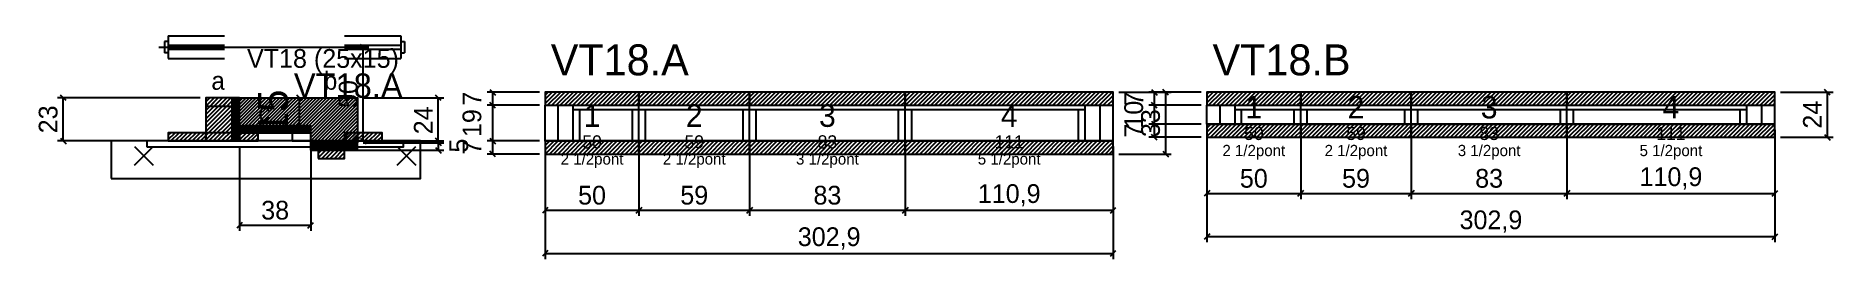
# Model space of a CAD drawing. Extents: x -69 to 890, y -82 to 37.
import ezdxf
from ezdxf.enums import TextEntityAlignment as Align

# ---------------------------------------------------------------- set-up
doc = ezdxf.new("R2010")
doc.units = 0
for name, color, linetype in [('5', 5, 'Continuous'), ('barrote', 126, 'Continuous'), ('CONCRETO', 251, 'Continuous'), ('COTA', 241, 'Continuous'), ('Cota Seção (2x)', 241, 'Continuous'), ('detalhes', 7, 'Continuous'), ('Hachura', 251, 'Continuous'), ('Madeira', 126, 'Continuous'), ('NOMENCLATURA', 7, 'Continuous'), ('Painéis', 200, 'Continuous'), ('presilha', 224, 'Continuous'), ('SARR_2.2x7', 40, 'Continuous'), ('SARR_3.5x7', 81, 'Continuous'), ('SCO-___-LAJ', 224, 'Continuous'), ('TENSOR', 224, 'Continuous'), ('texto', 7, 'Continuous'), ('Texto Seção', 7, 'Continuous')]:
    doc.layers.add(name, color=color, linetype=linetype)
doc.dimstyles.new('PAINEL', dxfattribs={"dimtxt": 10, "dimasz": 3, "dimexe": 3, "dimexo": 3, "dimgap": 3, "dimtad": 1, "dimblk": 'OBLIQUE', "dimblk1": 'OBLIQUE', "dimcen": 2.5, "dimclrd": 4, "dimclre": 4, "dimclrt": 240, "dimazin": 3, "dimtfac": 1, "dimtmove": 0, "dimatfit": 3})
doc.dimstyles.new('SECAO2X', dxfattribs={"dimtxt": 16, "dimasz": 3, "dimexe": 3, "dimexo": 3, "dimgap": 3, "dimtad": 1, "dimblk": 'OBLIQUE', "dimblk1": 'OBLIQUE', "dimcen": 2.5, "dimclrd": 4, "dimclre": 4, "dimclrt": 240, "dimazin": 3, "dimtfac": 1, "dimtmove": 0, "dimatfit": 3})

# ---------------------------------------------------------------- blocks, each defined once
blk = doc.blocks.new('_OBLIQUE')
at = {"color": 0, "linetype": 'BYBLOCK'}
blk.add_line((-0.5, -0.5), (0.5, 0.5), dxfattribs=at)

msp = doc.modelspace()

# ---------------------------------------------------------------- hatches: boundary and pattern name
at = {"layer": 'COTA'}
h = msp.add_hatch(dxfattribs=at)
h.set_pattern_fill('ANSI31', scale=0.4)
h.paths.add_polyline_path([(40, -11), (40, 4), (103, 4), (103, -20), (78, -20), (78, -11)])
h = msp.add_hatch(dxfattribs=at)
h.set_pattern_fill('ANSI31', scale=0.5)
h.paths.add_polyline_path([(203, 0), (253, 0), (253, 7), (203, 7)])
h = msp.add_hatch(dxfattribs=at)
h.set_pattern_fill('ANSI31', scale=0.5)
h.paths.add_polyline_path([(253, 0), (312, 0), (312, 7), (253, 7)])
h = msp.add_hatch(dxfattribs=at)
h.set_pattern_fill('ANSI31', scale=0.5)
h.paths.add_polyline_path([(312, 0), (395, 0), (395, 7), (312, 7)])
h = msp.add_hatch(dxfattribs=at)
h.set_pattern_fill('ANSI31', scale=0.5)
h.paths.add_polyline_path([(395, 0), (505.9, 0), (505.9, 7), (395, 7)])
h = msp.add_hatch(dxfattribs=at)
h.set_pattern_fill('ANSI31', scale=0.5)
h.paths.add_polyline_path([(555.9, 0), (605.9, 0), (605.9, 7), (555.9, 7)])
h = msp.add_hatch(dxfattribs=at)
h.set_pattern_fill('ANSI31', scale=0.5)
h.paths.add_polyline_path([(605.9, 0), (664.9, 0), (664.9, 7), (605.9, 7)])
h = msp.add_hatch(dxfattribs=at)
h.set_pattern_fill('ANSI31', scale=0.5)
h.paths.add_polyline_path([(664.9, 0), (747.9, 0), (747.9, 7), (664.9, 7)])
h = msp.add_hatch(dxfattribs=at)
h.set_pattern_fill('ANSI31', scale=0.5)
h.paths.add_polyline_path([(747.9, 0), (858.8, 0), (858.8, 7), (747.9, 7)])
h = msp.add_hatch(dxfattribs=at)
h.set_pattern_fill('ANSI31', scale=0.5)
h.paths.add_polyline_path([(203, -26), (253, -26), (253, -19), (203, -19)])
h = msp.add_hatch(dxfattribs=at)
h.set_pattern_fill('ANSI31', scale=0.5)
h.paths.add_polyline_path([(253, -26), (312, -26), (312, -19), (253, -19)])
h = msp.add_hatch(dxfattribs=at)
h.set_pattern_fill('ANSI31', scale=0.5)
h.paths.add_polyline_path([(312, -26), (395, -26), (395, -19), (312, -19)])
h = msp.add_hatch(dxfattribs=at)
h.set_pattern_fill('ANSI31', scale=0.5)
h.paths.add_polyline_path([(395, -26), (505.9, -26), (505.9, -19), (395, -19)])
h = msp.add_hatch(dxfattribs=at)
h.set_pattern_fill('ANSI31', scale=0.5)
h.paths.add_polyline_path([(555.9, -17), (605.9, -17), (605.9, -10), (555.9, -10)])
h = msp.add_hatch(dxfattribs=at)
h.set_pattern_fill('ANSI31', scale=0.5)
h.paths.add_polyline_path([(605.9, -17), (664.9, -17), (664.9, -10), (605.9, -10)])
h = msp.add_hatch(dxfattribs=at)
h.set_pattern_fill('ANSI31', scale=0.5)
h.paths.add_polyline_path([(664.9, -17), (747.9, -17), (747.9, -10), (664.9, -10)])
h = msp.add_hatch(dxfattribs=at)
h.set_pattern_fill('ANSI31', scale=0.5)
h.paths.add_polyline_path([(747.9, -17), (858.8, -17), (858.8, -10), (747.9, -10)])
at = {"layer": 'Hachura'}
h = msp.add_hatch(dxfattribs=at)
h.set_pattern_fill('ANSI31', scale=0.5)
h.paths.add_polyline_path([(22, -19), (36, -19), (36, 4), (22, 4)])
h = msp.add_hatch(dxfattribs=at)
h.set_pattern_fill('ANSI31', scale=0.5)
h.paths.add_polyline_path([(22, -0.4), (36, -0.4), (36, 4), (22, 4)])
h = msp.add_hatch(dxfattribs=at)
h.set_pattern_fill('SOLID')
h.paths.add_polyline_path([(36, -19), (40, -19), (40, 4), (36, 4)])
h = msp.add_hatch(dxfattribs=at)
h.set_pattern_fill('ANSI31', scale=0.5)
h.paths.add_polyline_path([(2, -19), (22, -19), (22, -14.6), (2, -14.6)])
h = msp.add_hatch(dxfattribs=at)
h.set_pattern_fill('SOLID')
h.paths.add_polyline_path([(40, -14.6), (78, -14.6), (78, -11), (40, -11)])
h = msp.add_hatch(dxfattribs=at)
h.set_pattern_fill('ANSI31', scale=0.5)
h.paths.add_polyline_path([(40, -19), (50, -19), (50, -14.6), (40, -14.6)])
h = msp.add_hatch(dxfattribs=at)
h.set_pattern_fill('SOLID')
h.paths.add_polyline_path([(78, -19), (82, -19), (82, -24), (78, -24)])
h = msp.add_hatch(dxfattribs=at)
h.set_pattern_fill('ANSI31', scale=0.5)
h.paths.add_polyline_path([(82, -19), (96, -19), (96, -24), (82, -24)])
h = msp.add_hatch(dxfattribs=at)
h.set_pattern_fill('ANSI31', scale=0.5)
h.paths.add_polyline_path([(96, -19), (116, -19), (116, -14.6), (96, -14.6)])
h = msp.add_hatch(dxfattribs=at)
h.set_pattern_fill('SOLID')
h.paths.add_polyline_path([(78, -24), (103, -24), (103, -20), (78, -20)])
h = msp.add_hatch(dxfattribs=at)
h.set_pattern_fill('ANSI31', scale=0.5)
h.paths.add_polyline_path([(82, -28.4), (96, -28.4), (96, -24), (82, -24)])

# ---------------------------------------------------------------- linework, layer by layer
for p, q in [((0, 34), (0, 28)), ((2, 34), (0, 34)), ((2, 37), (32, 37)), ((2, 37), (2, 25)), ((2, 32), (32, 32)), ((2, 30), (32, 30)), ((96, 37), (126, 37)), ((96, 32), (126, 32)), ((96, 30), (126, 30)), ((126, 37), (126, 25)), ((126, 34), (128, 34)), ((128, 34), (128, 28)), ((2, 28), (0, 28)), ((2, 25), (32, 25)), ((96, 25), (126, 25)), ((126, 28), (128, 28))]:
    msp.add_line(p, q)
at = {"layer": 'barrote'}
msp.add_lwpolyline([(-28.5, -39), (136.5, -39), (136.5, -19), (-28.5, -19)], close=True, dxfattribs=at)
at = {"layer": 'CONCRETO'}
msp.add_lwpolyline([(40, -11), (40, 4), (103, 4), (103, -20), (78, -20), (78, -11)], close=True, dxfattribs=at)
at = {"layer": 'Madeira'}
for points in [[(22, -19), (36, -19), (36, 4), (22, 4)], [(22, -0.4), (36, -0.4), (36, 4), (22, 4)], [(2, -19), (22, -19), (22, -14.6), (2, -14.6)], [(22, -19), (36, -19), (36, -14.6), (22, -14.6)], [(40, -19), (50, -19), (50, -14.6), (40, -14.6)], [(68, -19), (78, -19), (78, -14.6), (68, -14.6)], [(82, -19), (96, -19), (96, -24), (82, -24)], [(96, -19), (116, -19), (116, -14.6), (96, -14.6)], [(82, -28.4), (96, -28.4), (96, -24), (82, -24)]]:
    msp.add_lwpolyline(points, close=True, dxfattribs=at)
at = {"layer": 'Painéis'}
for p, q in [((203, 0), (253, 0)), ((203, -19), (203, 0)), ((253, -19), (253, 0)), ((253, -19), (253, 0)), ((253, 0), (312, 0)), ((253, -19), (253, 0)), ((312, -19), (312, 0)), ((312, -19), (312, 0)), ((312, 0), (395, 0)), ((312, -19), (312, 0)), ((395, -19), (395, 0)), ((395, -19), (395, 0)), ((395, 0), (505.9, 0)), ((395, -19), (395, 0)), ((505.9, -19), (505.9, 0)), ((555.9, 0), (605.9, 0)), ((555.9, -10), (555.9, 0)), ((605.9, -10), (605.9, 0)), ((605.9, -10), (605.9, 0)), ((605.9, 0), (664.9, 0)), ((605.9, -10), (605.9, 0)), ((664.9, -10), (664.9, 0)), ((664.9, -10), (664.9, 0)), ((664.9, 0), (747.9, 0)), ((664.9, -10), (664.9, 0)), ((747.9, -10), (747.9, 0)), ((747.9, -10), (747.9, 0)), ((747.9, 0), (858.8, 0)), ((747.9, -10), (747.9, 0)), ((858.8, -10), (858.8, 0)), ((203, -19), (253, -19)), ((253, -19), (312, -19)), ((312, -19), (395, -19)), ((395, -19), (505.9, -19)), ((555.9, -10), (605.9, -10)), ((605.9, -10), (664.9, -10)), ((664.9, -10), (747.9, -10)), ((747.9, -10), (858.8, -10))]:
    msp.add_line(p, q, dxfattribs=at)
for points in [[(36, -19), (40, -19), (40, 4), (36, 4)], [(40, -14.6), (78, -14.6), (78, -11), (40, -11)], [(78, -19), (82, -19), (82, -24), (78, -24)], [(78, -24), (103, -24), (103, -20), (78, -20)]]:
    msp.add_lwpolyline(points, close=True, dxfattribs=at)
at = {"layer": 'presilha'}
for p, q in [((-16, -32), (-6, -22)), ((-16, -22), (-6, -32)), ((124, -32), (134, -22)), ((124, -22), (134, -32))]:
    msp.add_line(p, q, dxfattribs=at)
at = {"layer": 'SARR_2.2x7'}
for p, q in [((210, -19), (210, 0)), ((498.9, -19), (498.9, 0)), ((562.9, -10), (562.9, 0)), ((851.8, -10), (851.8, 0)), ((218, -2.2), (253, -2.2)), ((253, -2.2), (312, -2.2)), ((312, -2.2), (395, -2.2)), ((395, -2.2), (490.9, -2.2)), ((570.9, -2.2), (605.9, -2.2)), ((605.9, -2.2), (664.9, -2.2)), ((664.9, -2.2), (747.9, -2.2)), ((747.9, -2.2), (843.8, -2.2))]:
    msp.add_line(p, q, dxfattribs=at)
at = {"layer": 'SARR_3.5x7'}
for p, q in [((218, -19), (218, 0)), ((253, -19), (253, 0)), ((253, -19), (253, 0)), ((312, -19), (312, 0)), ((312, -19), (312, 0)), ((395, -19), (395, 0)), ((395, -19), (395, 0)), ((490.9, -19), (490.9, 0)), ((570.9, -10), (570.9, 0)), ((605.9, -10), (605.9, 0)), ((605.9, -10), (605.9, 0)), ((664.9, -10), (664.9, 0)), ((664.9, -10), (664.9, 0)), ((747.9, -10), (747.9, 0)), ((747.9, -10), (747.9, 0)), ((843.8, -10), (843.8, 0)), ((221.5, -19), (221.5, -2.2)), ((249.5, -19), (249.5, -2.2)), ((256.5, -19), (256.5, -2.2)), ((308.5, -19), (308.5, -2.2)), ((315.5, -19), (315.5, -2.2)), ((391.5, -19), (391.5, -2.2)), ((398.5, -19), (398.5, -2.2)), ((487.4, -19), (487.4, -2.2)), ((574.4, -10), (574.4, -2.2)), ((602.4, -10), (602.4, -2.2)), ((609.4, -10), (609.4, -2.2)), ((661.4, -10), (661.4, -2.2)), ((668.4, -10), (668.4, -2.2)), ((744.4, -10), (744.4, -2.2)), ((751.4, -10), (751.4, -2.2)), ((840.3, -10), (840.3, -2.2)), ((218, -19), (221.5, -19)), ((249.5, -19), (253, -19)), ((253, -19), (256.5, -19)), ((308.5, -19), (312, -19)), ((312, -19), (315.5, -19)), ((391.5, -19), (395, -19)), ((395, -19), (398.5, -19)), ((487.4, -19), (490.9, -19)), ((570.9, -10), (574.4, -10)), ((602.4, -10), (605.9, -10)), ((605.9, -10), (609.4, -10)), ((661.4, -10), (664.9, -10)), ((664.9, -10), (668.4, -10)), ((744.4, -10), (747.9, -10)), ((747.9, -10), (751.4, -10)), ((840.3, -10), (843.8, -10))]:
    msp.add_line(p, q, dxfattribs=at)
at = {"layer": 'SCO-___-LAJ'}
for points in [[(203, 0), (253, 0), (253, 7), (203, 7)], [(253, 0), (312, 0), (312, 7), (253, 7)], [(312, 0), (395, 0), (395, 7), (312, 7)], [(395, 0), (505.9, 0), (505.9, 7), (395, 7)], [(555.9, 0), (605.9, 0), (605.9, 7), (555.9, 7)], [(605.9, 0), (664.9, 0), (664.9, 7), (605.9, 7)], [(664.9, 0), (747.9, 0), (747.9, 7), (664.9, 7)], [(747.9, 0), (858.8, 0), (858.8, 7), (747.9, 7)], [(-9.5, -22.2), (127.5, -22.2), (127.5, -19), (-9.5, -19)], [(203, -26), (253, -26), (253, -19), (203, -19)], [(253, -26), (312, -26), (312, -19), (253, -19)], [(312, -26), (395, -26), (395, -19), (312, -19)], [(395, -26), (505.9, -26), (505.9, -19), (395, -19)], [(555.9, -17), (605.9, -17), (605.9, -10), (555.9, -10)], [(605.9, -17), (664.9, -17), (664.9, -10), (605.9, -10)], [(664.9, -17), (747.9, -17), (747.9, -10), (664.9, -10)], [(747.9, -17), (858.8, -17), (858.8, -10), (747.9, -10)]]:
    msp.add_lwpolyline(points, close=True, dxfattribs=at)
at = {"layer": 'TENSOR'}
msp.add_line((-3, 31), (101, 31), dxfattribs=at)

# ---------------------------------------------------------------- texts
at = {"layer": '5'}
for s, height, p in [('1', 12, (228, -5.5)), ('2', 12, (282.5, -5.5)), ('3', 12, (353.5, -5.5)), ('4', 12, (450.45, -5.5)), ('1', 12, (580.9, -1)), ('2', 12, (635.4, -1)), ('3', 12, (706.4, -1)), ('4', 12, (803.35, -1)), ('50', 7, (228, -19.5)), ('59', 7, (282.5, -19.5)), ('83', 7, (353.5, -19.5)), ('111', 7, (450.45, -19.5)), ('50', 7, (580.9, -15)), ('59', 7, (635.4, -15)), ('83', 7, (706.4, -15)), ('111', 7, (803.35, -15))]:
    msp.add_text(s, height=height, dxfattribs=at).set_placement(p, align=Align.MIDDLE_CENTER)
at = {"layer": 'detalhes'}
for s, p in [('a', (25, 8.3)), ('b', (85, 8.3)), ('c', (50, -8.5))]:
    msp.add_text(s, height=9.6, dxfattribs=at).set_placement(p)
at = {"layer": 'NOMENCLATURA'}
for s, p in [('VT18.A', (206, 16)), ('VT18.B', (558.9, 16))]:
    msp.add_text(s, height=16.5, dxfattribs=at).set_placement(p)
at = {"layer": 'texto', "char_height": 6, "attachment_point": 5}
for s, insert in [('2 1/2pont', (228, -29.5)), ('2 1/2pont', (282.5, -29.5)), ('3 1/2pont', (353.5, -29.5)), ('5 1/2pont', (450.45, -29.5)), ('2 1/2pont', (580.9, -25)), ('2 1/2pont', (635.4, -25)), ('3 1/2pont', (706.4, -25)), ('5 1/2pont', (803.35, -25))]:
    msp.add_mtext(s, dxfattribs=dict(at, insert=insert))
at = {"layer": 'Texto Seção'}
for s, height, p in [('VT18 (25x15)', 10, (44, 20)), ('VT18.A', 13, (69, 4))]:
    msp.add_text(s, height=height, dxfattribs=at).set_placement(p)

# ---------------------------------------------------------------- dimensions: what is measured, and where the dimension line sits
at = {"layer": 'COTA'}
for base, p1, p2 in [((106, -19), (96, -19), (96, 31)), ((-54, -19), (2, -19), (22, 4)), ((146, -20), (103, -20), (103, 4)), ((175, 0), (203, 0), (203, 7)), ((175, -19), (203, -19), (203, 0)), ((533.9, -26), (505.9, -26), (505.9, 7)), ((527.9, 0), (555.9, 0), (555.9, 7)), ((527.9, -10), (555.9, -10), (555.9, 0)), ((886.8, -17), (858.8, -17), (858.8, 7)), ((527.9, -17), (555.9, -17), (555.9, -10)), ((146, -19), (96, -19), (96, -24)), ((175, -26), (203, -26), (203, -19))]:
    msp.add_linear_dim(base=base, p1=p1, p2=p2, angle=90, dimstyle='PAINEL', dxfattribs=at).render()
for base, p1, p2 in [((40, -64), (40, -19), (78, -19)), ((203, -56), (203, -19), (253, -19)), ((203, -79), (203, -19), (505.9, -19)), ((253, -56), (253, -19), (312, -19)), ((312, -56), (312, -19), (395, -19)), ((395, -56), (395, -19), (505.9, -19)), ((555.9, -47), (555.9, -10), (605.9, -10)), ((555.9, -70), (555.9, -10), (858.8, -10)), ((605.9, -47), (605.9, -10), (664.9, -10)), ((664.9, -47), (664.9, -10), (747.9, -10)), ((747.9, -47), (747.9, -10), (858.8, -10))]:
    msp.add_linear_dim(base=base, p1=p1, p2=p2, dimstyle='PAINEL', dxfattribs=at).render()
at = {"layer": 'Cota Seção (2x)'}
msp.add_linear_dim(base=(72, -11), p1=(40, -11), p2=(40, 4), angle=90, dimstyle='SECAO2X', dxfattribs=at).render()

doc.saveas('drawing.dxf')
